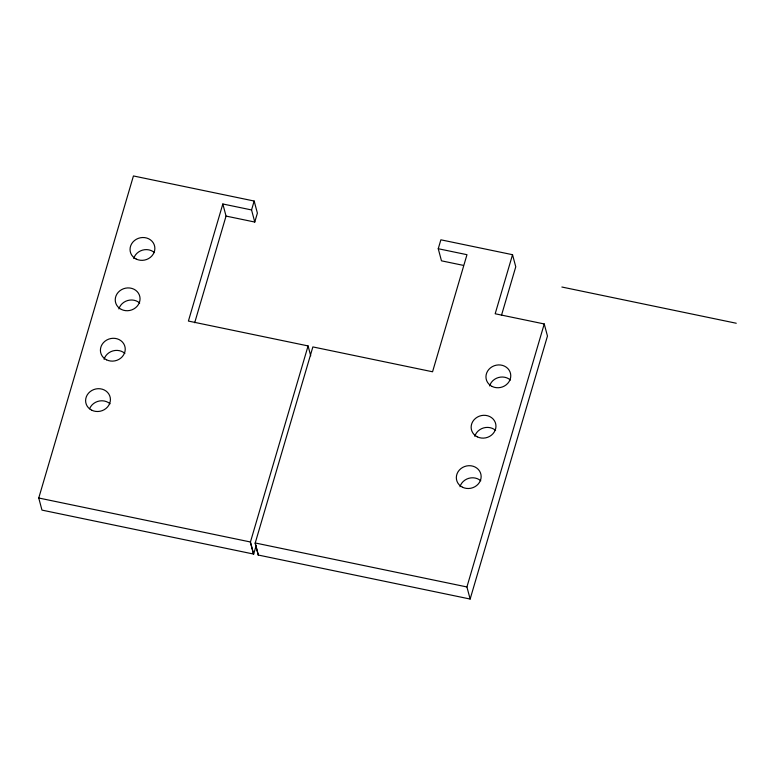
<?xml version="1.0" encoding="UTF-8"?>
<svg xmlns="http://www.w3.org/2000/svg" width="775" height="775" viewBox="0 0 775 775"><rect width="100%" height="100%" fill="white"/><g stroke="black" fill="none" stroke-linecap="round" stroke-linejoin="round"><path stroke-width="1.16" d="M38.75 498.005L250.441 541.987L253.657 554.077L41.966 510.105L38.75 498.005L133.436 175.954L254.171 201.035L257.387 213.125L254.772 222.047L226.048 216.08L222.832 203.98L251.555 209.947L254.772 222.047M222.832 203.98L188.403 321.063L308.082 345.921L310.717 355.822M194.69 322.729L226.048 216.08M251.555 209.947L254.171 201.035M308.082 345.921L250.364 542.258L253.58 554.357L256.05 545.958M258.443 555.074L470.144 599.046L466.918 586.956L255.227 542.975L258.366 555.346L255.149 543.256L312.868 346.919L432.557 371.777L466.976 254.694L438.253 248.727L440.878 239.814L512.537 254.704L515.762 266.794L501.454 315.435M512.537 254.704L495.177 313.768L544.244 323.96L547.46 336.05L470.144 599.046M466.918 586.956L544.244 323.96M463.305 265.36L441.469 260.826L438.253 248.727M561.875 287.021L736.25 323.243M133.707 258.54A12.478 11.334 -14.9 0 1 154.496 252.621M104.082 359.319A12.478 11.334 -14.9 0 1 124.872 353.4M89.6 408.745A12.478 11.334 -14.9 0 1 110.05 403.785M489.616 385.94A12.478 11.334 -14.9 0 1 510.405 380.021M474.804 436.325A12.478 11.334 -14.9 0 1 495.593 430.406M118.895 308.934A12.478 11.334 -14.9 0 1 139.684 303.006M459.992 486.719A12.478 11.334 -14.9 0 1 480.781 480.791M136.197 259.053A12.478 11.334 -14.9 0 0 154.864 248.446A12.478 11.334 -14.9 0 0 136.313 239.291A12.478 11.334 -14.9 0 0 136.197 259.053M121.384 309.438A12.478 11.334 -14.9 0 0 140.052 298.84A12.478 11.334 -14.9 0 0 121.501 289.685A12.478 11.334 -14.9 0 0 121.384 309.438M477.293 436.838A12.478 11.334 -14.9 0 0 495.961 426.231A12.478 11.334 -14.9 0 0 477.41 417.076A12.478 11.334 -14.9 0 0 477.293 436.838M91.75 410.217A12.478 11.334 -14.9 0 0 110.418 399.619A12.478 11.334 -14.9 0 0 91.867 390.464A12.478 11.334 -14.9 0 0 91.75 410.217M492.106 386.454A12.478 11.334 -14.9 0 0 510.773 375.846A12.478 11.334 -14.9 0 0 492.222 366.691A12.478 11.334 -14.9 0 0 492.106 386.454M106.562 359.832A12.478 11.334 -14.9 0 0 125.24 349.225A12.478 11.334 -14.9 0 0 106.679 340.07A12.478 11.334 -14.9 0 0 106.562 359.832M462.481 487.223A12.478 11.334 -14.9 0 0 481.149 476.625A12.478 11.334 -14.9 0 0 462.597 467.47A12.478 11.334 -14.9 0 0 462.481 487.223"/></g></svg>
